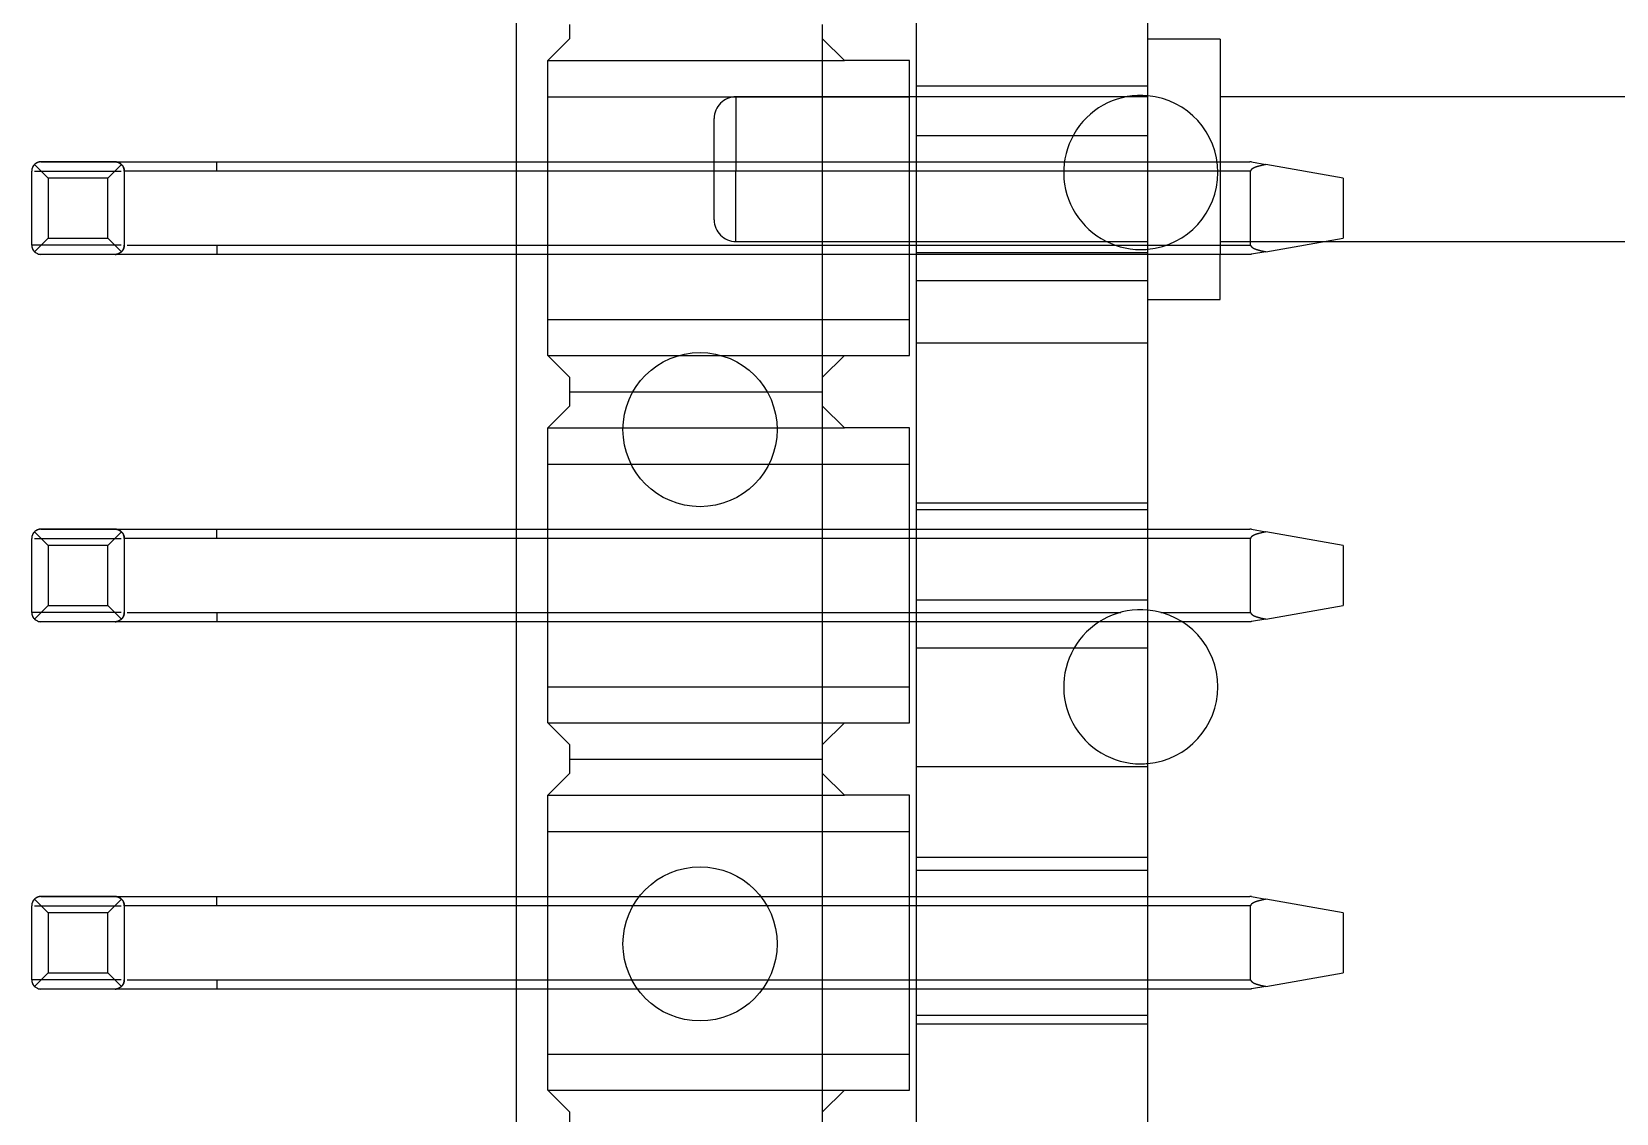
# Model space of a CAD drawing. Header units: millimetres. Extents: x -9.7 to 17, y -113.7 to -66.3.
# Drawn here: x -9.72 to 1.24, y -91.18 to -83.7 of the extents above; entities that cross this region are included whole.
import ezdxf

# ---------------------------------------------------------------- set-up
doc = ezdxf.new("R2010")
doc.units = ezdxf.units.MM
doc.linetypes.add('HIDDEN', pattern=[9.525, 6.35, -3.175])
doc.layers.get('0').update_dxf_attribs({"lineweight": 70})
doc.layers.add('Hidden', color=7, linetype='HIDDEN', lineweight=70)

msp = doc.modelspace()

# ---------------------------------------------------------------- linework, layer by layer
at = {"color": 7, "lineweight": -3}
for p, q in [((-6.368, -112.674), (-6.368, -67.335)), ((-3.6, -107.513), (-3.6, -72.493)), ((-2, -84.139), (-2, -81.646)), ((-2, -85.202), (-2, -84.139)), ((-9.133, -84.598), (-9.667, -84.598)), ((-9.656, -84.597), (-9.144, -84.597)), ((-9.134, -84.597), (-9.103, -84.597)), ((-9.103, -84.597), (-8.44, -84.597)), ((-8.44, -84.597), (-6.368, -84.597)), ((-2, -84.597), (-1.523, -84.597)), ((-9.72, -84.657), (-9.72, -84.661)), ((-9.72, -85.173), (-9.72, -84.661)), ((-9.607, -84.71), (-9.701, -84.616)), ((-9.607, -84.71), (-9.607, -85.124)), ((-9.193, -84.71), (-9.607, -84.71)), ((-9.193, -84.71), (-9.099, -84.616)), ((-9.193, -85.124), (-9.193, -84.71)), ((-9.08, -84.661), (-9.08, -85.173)), ((-8.44, -84.661), (-9.08, -84.661)), ((-6.368, -84.661), (-8.44, -84.661)), ((-1.518, -84.661), (-2, -84.661)), ((-9.701, -85.219), (-9.607, -85.124)), ((-9.607, -85.124), (-9.193, -85.124)), ((-9.099, -85.219), (-9.193, -85.124)), ((-9.667, -85.236), (-9.133, -85.236)), ((-9.144, -85.237), (-9.656, -85.237)), ((-8.44, -85.237), (-9.144, -85.237)), ((-9.059, -85.173), (-8.44, -85.173)), ((-8.44, -85.173), (-6.368, -85.173)), ((-6.368, -85.237), (-8.44, -85.237)), ((-2, -85.173), (-1.873, -85.173)), ((-2, -87.695), (-2, -85.202)), ((-5.25, -85.937), (-4.946, -85.937)), ((-5.563, -86.187), (-4.633, -86.187)), ((-5.563, -86.187), (-4.633, -86.187)), ((-5.631, -86.437), (-4.565, -86.437)), ((-5.575, -86.687), (-4.621, -86.687)), ((-9.72, -87.197), (-9.72, -87.201)), ((-9.72, -87.713), (-9.72, -87.201)), ((-9.607, -87.25), (-9.701, -87.156)), ((-9.133, -87.138), (-9.667, -87.138)), ((-9.656, -87.137), (-9.144, -87.137)), ((-9.193, -87.25), (-9.099, -87.156)), ((-9.134, -87.137), (-9.103, -87.137)), ((-9.103, -87.137), (-8.44, -87.137)), ((-9.08, -87.201), (-9.08, -87.713)), ((-8.44, -87.201), (-9.08, -87.201)), ((-8.44, -87.137), (-6.368, -87.137)), ((-6.368, -87.201), (-8.44, -87.201)), ((-9.193, -87.25), (-9.607, -87.25)), ((-9.607, -87.25), (-9.607, -87.664)), ((-9.193, -87.664), (-9.193, -87.25)), ((-9.701, -87.759), (-9.607, -87.664)), ((-9.607, -87.664), (-9.193, -87.664)), ((-9.099, -87.759), (-9.193, -87.664)), ((-9.667, -87.776), (-9.133, -87.776)), ((-9.144, -87.777), (-9.656, -87.777)), ((-8.44, -87.777), (-9.144, -87.777)), ((-8.44, -87.713), (-6.368, -87.713)), ((-6.368, -87.777), (-8.44, -87.777)), ((-2, -88.758), (-2, -87.695)), ((-1.766, -87.777), (-2, -87.777)), ((-2, -91.251), (-2, -88.758)), ((-9.72, -89.737), (-9.72, -89.741)), ((-9.72, -90.253), (-9.72, -89.741)), ((-9.607, -89.79), (-9.701, -89.696)), ((-9.133, -89.678), (-9.667, -89.678)), ((-9.656, -89.677), (-9.144, -89.677)), ((-9.193, -89.79), (-9.099, -89.696)), ((-9.134, -89.677), (-9.103, -89.677)), ((-9.103, -89.677), (-8.44, -89.677)), ((-9.08, -89.741), (-9.08, -90.253)), ((-8.44, -89.741), (-9.08, -89.741)), ((-8.44, -89.677), (-6.368, -89.677)), ((-6.368, -89.741), (-8.44, -89.741)), ((-9.607, -89.79), (-9.607, -90.204)), ((-9.193, -89.79), (-9.607, -89.79)), ((-9.193, -90.204), (-9.193, -89.79)), ((-9.701, -90.299), (-9.607, -90.204)), ((-9.607, -90.204), (-9.193, -90.204)), ((-9.099, -90.299), (-9.193, -90.204)), ((-8.44, -90.253), (-6.368, -90.253)), ((-9.667, -90.316), (-9.133, -90.316)), ((-9.144, -90.317), (-9.656, -90.317)), ((-8.44, -90.317), (-9.144, -90.317)), ((-6.368, -90.317), (-8.44, -90.317))]:
    msp.add_line(p, q, dxfattribs=at)
for centre in [(-5.098, -86.449), (-5.098, -90.005)]:
    msp.add_circle(centre, 0.533, dxfattribs=at)
for centre, start, end in [((-2.05, -84.671), 84.6214, 270), ((-2.05, -84.671), 275.3786, 84.6214), ((-2.05, -84.671), 270, 275.3786), ((-2.05, -88.227), 84.6214, 270), ((-2.05, -88.227), 275.3786, 84.6214), ((-2.05, -88.227), 270, 275.3786)]:
    msp.add_arc(centre, 0.533, start, end, dxfattribs=at)
for centre in [(-8.44, -84.661), (-8.44, -87.201), (-8.44, -89.741)]:
    msp.add_ellipse(centre, major_axis=(0, -0.064), ratio=0.000208, start_param=1.570796, end_param=3.141593, dxfattribs=at)
at = {"color": 7, "lineweight": -3, "extrusion": (-7.42711e-49, 7.95599e-31, -1)}
for centre in [(-8.44, -85.173), (-8.44, -87.713), (-8.44, -90.253)]:
    msp.add_ellipse(centre, major_axis=(0, 0.064), ratio=0.000208, start_param=1.570796, end_param=3.141593, dxfattribs=at)
at = {"color": 7, "lineweight": -3}
for points, knots in [([(-9.667, -84.598), (-9.668, -84.599), (-9.67, -84.599), (-9.674, -84.6), (-9.677, -84.601), (-9.681, -84.602), (-9.687, -84.605), (-9.694, -84.609), (-9.699, -84.614), (-9.701, -84.616)], [0, 0, 0, 0, 0.085863, 0.170561, 0.254296, 0.378541, 0.501828, 0.748342, 1, 1, 1, 1]), ([(-9.656, -84.597), (-9.658, -84.597), (-9.662, -84.597), (-9.665, -84.598), (-9.667, -84.598)], [0, 0, 0, 0, 0.55994, 1, 1, 1, 1]), ([(-9.144, -84.597), (-9.142, -84.597), (-9.138, -84.597), (-9.135, -84.598), (-9.133, -84.598)], [0, 0, 0, 0, 0.55994, 1, 1, 1, 1]), ([(-9.099, -84.616), (-9.101, -84.614), (-9.106, -84.609), (-9.113, -84.605), (-9.119, -84.602), (-9.123, -84.601), (-9.126, -84.6), (-9.13, -84.599), (-9.132, -84.599), (-9.133, -84.598)], [0, 0, 0, 0, 0.250981, 0.497293, 0.620649, 0.745069, 0.828977, 0.913887, 1, 1, 1, 1]), ([(-9.701, -84.616), (-9.705, -84.62), (-9.71, -84.626), (-9.714, -84.635), (-9.716, -84.64), (-9.718, -84.644), (-9.719, -84.648), (-9.719, -84.65), (-9.719, -84.652), (-9.72, -84.654), (-9.72, -84.656), (-9.72, -84.659), (-9.72, -84.66), (-9.72, -84.661)], [0, 0, 0, 0, 0.337858, 0.4465, 0.575502, 0.652676, 0.743645, 0.778355, 0.815966, 0.856935, 0.901466, 0.949498, 1, 1, 1, 1]), ([(-9.08, -84.661), (-9.08, -84.661), (-9.08, -84.66), (-9.08, -84.658), (-9.08, -84.656), (-9.08, -84.655), (-9.081, -84.653), (-9.081, -84.651), (-9.081, -84.648), (-9.082, -84.645), (-9.083, -84.642), (-9.084, -84.639), (-9.085, -84.635), (-9.088, -84.629), (-9.093, -84.622), (-9.097, -84.618), (-9.099, -84.616)], [0, 0, 0, 0, 0.033141, 0.065982, 0.098538, 0.130825, 0.173485, 0.215737, 0.257622, 0.319854, 0.381505, 0.44273, 0.503682, 0.665984, 0.830465, 1, 1, 1, 1]), ([(-9.72, -85.173), (-9.72, -85.174), (-9.72, -85.175), (-9.72, -85.177), (-9.72, -85.178), (-9.72, -85.18), (-9.719, -85.182), (-9.719, -85.184), (-9.719, -85.187), (-9.718, -85.189), (-9.717, -85.192), (-9.716, -85.195), (-9.715, -85.2), (-9.712, -85.205), (-9.707, -85.212), (-9.703, -85.217), (-9.701, -85.219)], [0, 0, 0, 0, 0.033141, 0.065982, 0.098538, 0.130825, 0.173485, 0.215737, 0.257622, 0.319854, 0.381505, 0.44273, 0.503682, 0.665984, 0.830465, 1, 1, 1, 1]), ([(-9.711, -85.206), (-9.711, -85.207), (-9.708, -85.211), (-9.702, -85.218), (-9.696, -85.223), (-9.693, -85.226)], [0, 0, 0, 0, 0.085651, 0.583443, 1, 1, 1, 1]), ([(-9.701, -85.219), (-9.699, -85.221), (-9.694, -85.225), (-9.687, -85.229), (-9.681, -85.232), (-9.677, -85.234), (-9.674, -85.235), (-9.67, -85.236), (-9.668, -85.236), (-9.667, -85.236)], [0, 0, 0, 0, 0.250981, 0.497293, 0.620649, 0.745069, 0.828977, 0.913887, 1, 1, 1, 1]), ([(-9.656, -85.237), (-9.658, -85.237), (-9.662, -85.237), (-9.665, -85.237), (-9.667, -85.236)], [0, 0, 0, 0, 0.55994, 1, 1, 1, 1]), ([(-9.144, -85.237), (-9.142, -85.237), (-9.138, -85.237), (-9.135, -85.237), (-9.133, -85.236)], [0, 0, 0, 0, 0.55994, 1, 1, 1, 1]), ([(-9.133, -85.236), (-9.132, -85.236), (-9.13, -85.236), (-9.126, -85.235), (-9.123, -85.234), (-9.119, -85.232), (-9.113, -85.229), (-9.106, -85.225), (-9.101, -85.221), (-9.099, -85.219)], [0, 0, 0, 0, 0.085863, 0.170561, 0.254296, 0.378541, 0.501828, 0.748342, 1, 1, 1, 1]), ([(-9.099, -85.219), (-9.095, -85.214), (-9.09, -85.209), (-9.086, -85.2), (-9.084, -85.195), (-9.082, -85.19), (-9.081, -85.187), (-9.081, -85.184), (-9.081, -85.182), (-9.08, -85.18), (-9.08, -85.178), (-9.08, -85.176), (-9.08, -85.174), (-9.08, -85.173)], [0, 0, 0, 0, 0.337858, 0.4465, 0.575502, 0.652676, 0.743645, 0.778355, 0.815966, 0.856935, 0.901466, 0.949498, 1, 1, 1, 1]), ([(-9.701, -87.156), (-9.705, -87.16), (-9.71, -87.166), (-9.714, -87.175), (-9.716, -87.18), (-9.718, -87.184), (-9.719, -87.188), (-9.719, -87.19), (-9.719, -87.192), (-9.72, -87.194), (-9.72, -87.196), (-9.72, -87.199), (-9.72, -87.2), (-9.72, -87.201)], [0, 0, 0, 0, 0.337858, 0.4465, 0.575502, 0.652676, 0.743645, 0.778355, 0.815966, 0.856935, 0.901466, 0.949498, 1, 1, 1, 1]), ([(-9.667, -87.138), (-9.668, -87.139), (-9.67, -87.139), (-9.674, -87.14), (-9.677, -87.141), (-9.681, -87.142), (-9.687, -87.145), (-9.694, -87.149), (-9.699, -87.154), (-9.701, -87.156)], [0, 0, 0, 0, 0.085863, 0.170561, 0.254296, 0.378541, 0.501828, 0.748342, 1, 1, 1, 1]), ([(-9.656, -87.137), (-9.658, -87.137), (-9.662, -87.137), (-9.665, -87.138), (-9.667, -87.138)], [0, 0, 0, 0, 0.55994, 1, 1, 1, 1]), ([(-9.144, -87.137), (-9.142, -87.137), (-9.138, -87.137), (-9.135, -87.138), (-9.133, -87.138)], [0, 0, 0, 0, 0.55994, 1, 1, 1, 1]), ([(-9.099, -87.156), (-9.101, -87.154), (-9.106, -87.149), (-9.113, -87.145), (-9.119, -87.142), (-9.123, -87.141), (-9.126, -87.14), (-9.13, -87.139), (-9.132, -87.139), (-9.133, -87.138)], [0, 0, 0, 0, 0.250981, 0.497293, 0.620649, 0.745069, 0.828977, 0.913887, 1, 1, 1, 1]), ([(-9.08, -87.201), (-9.08, -87.201), (-9.08, -87.2), (-9.08, -87.198), (-9.08, -87.196), (-9.08, -87.195), (-9.081, -87.193), (-9.081, -87.191), (-9.081, -87.188), (-9.082, -87.185), (-9.083, -87.182), (-9.084, -87.179), (-9.085, -87.175), (-9.088, -87.169), (-9.093, -87.162), (-9.097, -87.158), (-9.099, -87.156)], [0, 0, 0, 0, 0.033141, 0.065982, 0.098538, 0.130825, 0.173485, 0.215737, 0.257622, 0.319854, 0.381505, 0.44273, 0.503682, 0.665984, 0.830465, 1, 1, 1, 1]), ([(-9.72, -87.713), (-9.72, -87.714), (-9.72, -87.715), (-9.72, -87.717), (-9.72, -87.718), (-9.72, -87.72), (-9.719, -87.722), (-9.719, -87.724), (-9.719, -87.727), (-9.718, -87.729), (-9.717, -87.732), (-9.716, -87.735), (-9.715, -87.74), (-9.712, -87.745), (-9.707, -87.752), (-9.703, -87.757), (-9.701, -87.759)], [0, 0, 0, 0, 0.033141, 0.065982, 0.098538, 0.130825, 0.173485, 0.215737, 0.257622, 0.319854, 0.381505, 0.44273, 0.503682, 0.665984, 0.830465, 1, 1, 1, 1]), ([(-9.711, -87.746), (-9.711, -87.747), (-9.708, -87.751), (-9.702, -87.758), (-9.696, -87.763), (-9.693, -87.766)], [0, 0, 0, 0, 0.085651, 0.583443, 1, 1, 1, 1]), ([(-9.701, -87.759), (-9.699, -87.761), (-9.694, -87.765), (-9.687, -87.769), (-9.681, -87.772), (-9.677, -87.774), (-9.674, -87.775), (-9.67, -87.776), (-9.668, -87.776), (-9.667, -87.776)], [0, 0, 0, 0, 0.250981, 0.497293, 0.620649, 0.745069, 0.828977, 0.913887, 1, 1, 1, 1]), ([(-9.656, -87.777), (-9.658, -87.777), (-9.662, -87.777), (-9.665, -87.777), (-9.667, -87.776)], [0, 0, 0, 0, 0.55994, 1, 1, 1, 1]), ([(-9.144, -87.777), (-9.142, -87.777), (-9.138, -87.777), (-9.135, -87.777), (-9.133, -87.776)], [0, 0, 0, 0, 0.55994, 1, 1, 1, 1]), ([(-9.133, -87.776), (-9.132, -87.776), (-9.13, -87.776), (-9.126, -87.775), (-9.123, -87.774), (-9.119, -87.772), (-9.113, -87.769), (-9.106, -87.765), (-9.101, -87.761), (-9.099, -87.759)], [0, 0, 0, 0, 0.085863, 0.170561, 0.254296, 0.378541, 0.501828, 0.748342, 1, 1, 1, 1]), ([(-9.099, -87.759), (-9.095, -87.754), (-9.09, -87.749), (-9.086, -87.74), (-9.084, -87.735), (-9.082, -87.73), (-9.081, -87.727), (-9.081, -87.724), (-9.081, -87.722), (-9.08, -87.72), (-9.08, -87.718), (-9.08, -87.716), (-9.08, -87.714), (-9.08, -87.713)], [0, 0, 0, 0, 0.337858, 0.4465, 0.575502, 0.652676, 0.743645, 0.778355, 0.815966, 0.856935, 0.901466, 0.949498, 1, 1, 1, 1]), ([(-9.059, -87.713), (-9.059, -87.713), (-9.049, -87.713), (-9.028, -87.713), (-8.991, -87.713), (-8.945, -87.713), (-8.89, -87.713), (-8.827, -87.713), (-8.758, -87.713), (-8.685, -87.713), (-8.609, -87.713), (-8.528, -87.713), (-8.471, -87.713), (-8.44, -87.713)], [0, 0, 0, 0, 0.000963, 0.044413, 0.104314, 0.17947, 0.268626, 0.370353, 0.482824, 0.604183, 0.724831, 0.849982, 1, 1, 1, 1]), ([(-9.701, -89.696), (-9.705, -89.7), (-9.71, -89.706), (-9.714, -89.715), (-9.716, -89.72), (-9.718, -89.724), (-9.719, -89.728), (-9.719, -89.73), (-9.719, -89.732), (-9.72, -89.734), (-9.72, -89.736), (-9.72, -89.739), (-9.72, -89.74), (-9.72, -89.741)], [0, 0, 0, 0, 0.337858, 0.4465, 0.575502, 0.652676, 0.743645, 0.778355, 0.815966, 0.856935, 0.901466, 0.949498, 1, 1, 1, 1]), ([(-9.667, -89.678), (-9.668, -89.679), (-9.67, -89.679), (-9.674, -89.68), (-9.677, -89.681), (-9.681, -89.682), (-9.687, -89.685), (-9.694, -89.689), (-9.699, -89.694), (-9.701, -89.696)], [0, 0, 0, 0, 0.085863, 0.170561, 0.254296, 0.378541, 0.501828, 0.748342, 1, 1, 1, 1]), ([(-9.656, -89.677), (-9.658, -89.677), (-9.662, -89.677), (-9.665, -89.678), (-9.667, -89.678)], [0, 0, 0, 0, 0.55994, 1, 1, 1, 1]), ([(-9.144, -89.677), (-9.142, -89.677), (-9.138, -89.677), (-9.135, -89.678), (-9.133, -89.678)], [0, 0, 0, 0, 0.55994, 1, 1, 1, 1]), ([(-9.099, -89.696), (-9.101, -89.694), (-9.106, -89.689), (-9.113, -89.685), (-9.119, -89.682), (-9.123, -89.681), (-9.126, -89.68), (-9.13, -89.679), (-9.132, -89.679), (-9.133, -89.678)], [0, 0, 0, 0, 0.250981, 0.497293, 0.620649, 0.745069, 0.828977, 0.913887, 1, 1, 1, 1]), ([(-9.08, -89.741), (-9.08, -89.741), (-9.08, -89.74), (-9.08, -89.738), (-9.08, -89.736), (-9.08, -89.735), (-9.081, -89.733), (-9.081, -89.731), (-9.081, -89.728), (-9.082, -89.725), (-9.083, -89.722), (-9.084, -89.719), (-9.085, -89.715), (-9.088, -89.709), (-9.093, -89.702), (-9.097, -89.698), (-9.099, -89.696)], [0, 0, 0, 0, 0.033141, 0.065982, 0.098538, 0.130825, 0.173485, 0.215737, 0.257622, 0.319854, 0.381505, 0.44273, 0.503682, 0.665984, 0.830465, 1, 1, 1, 1]), ([(-9.72, -90.253), (-9.72, -90.254), (-9.72, -90.255), (-9.72, -90.257), (-9.72, -90.258), (-9.72, -90.26), (-9.719, -90.262), (-9.719, -90.264), (-9.719, -90.267), (-9.718, -90.269), (-9.717, -90.272), (-9.716, -90.275), (-9.715, -90.28), (-9.712, -90.285), (-9.707, -90.292), (-9.703, -90.297), (-9.701, -90.299)], [0, 0, 0, 0, 0.033141, 0.065982, 0.098538, 0.130825, 0.173485, 0.215737, 0.257622, 0.319854, 0.381505, 0.44273, 0.503682, 0.665984, 0.830465, 1, 1, 1, 1]), ([(-9.701, -90.299), (-9.699, -90.301), (-9.694, -90.305), (-9.687, -90.309), (-9.681, -90.312), (-9.677, -90.314), (-9.674, -90.315), (-9.67, -90.316), (-9.668, -90.316), (-9.667, -90.316)], [0, 0, 0, 0, 0.250981, 0.497293, 0.620649, 0.745069, 0.828977, 0.913887, 1, 1, 1, 1]), ([(-9.133, -90.316), (-9.132, -90.316), (-9.13, -90.316), (-9.126, -90.315), (-9.123, -90.314), (-9.119, -90.312), (-9.113, -90.309), (-9.106, -90.305), (-9.101, -90.301), (-9.099, -90.299)], [0, 0, 0, 0, 0.085863, 0.170561, 0.254296, 0.378541, 0.501828, 0.748342, 1, 1, 1, 1]), ([(-9.099, -90.299), (-9.095, -90.294), (-9.09, -90.289), (-9.086, -90.28), (-9.084, -90.275), (-9.082, -90.27), (-9.081, -90.267), (-9.081, -90.264), (-9.081, -90.262), (-9.08, -90.26), (-9.08, -90.258), (-9.08, -90.256), (-9.08, -90.254), (-9.08, -90.253)], [0, 0, 0, 0, 0.337858, 0.4465, 0.575502, 0.652676, 0.743645, 0.778355, 0.815966, 0.856935, 0.901466, 0.949498, 1, 1, 1, 1]), ([(-9.059, -90.253), (-9.059, -90.253), (-9.049, -90.253), (-9.028, -90.253), (-8.991, -90.253), (-8.945, -90.253), (-8.89, -90.253), (-8.827, -90.253), (-8.758, -90.253), (-8.685, -90.253), (-8.609, -90.253), (-8.528, -90.253), (-8.471, -90.253), (-8.44, -90.253)], [0, 0, 0, 0, 0.000963, 0.044413, 0.104314, 0.17947, 0.268626, 0.370353, 0.482824, 0.604183, 0.724831, 0.849982, 1, 1, 1, 1]), ([(-9.656, -90.317), (-9.658, -90.317), (-9.662, -90.317), (-9.665, -90.317), (-9.667, -90.316)], [0, 0, 0, 0, 0.55994, 1, 1, 1, 1]), ([(-9.144, -90.317), (-9.142, -90.317), (-9.138, -90.317), (-9.135, -90.317), (-9.133, -90.316)], [0, 0, 0, 0, 0.55994, 1, 1, 1, 1])]:
    msp.add_open_spline(points, degree=3, knots=knots, dxfattribs=at)
at = {"layer": 'Hidden', "color": 7, "lineweight": -3}
for p, q in [((-6, -83.647), (-6, -83.747)), ((-4.25, -83.747), (-4.25, -83.647)), ((-6, -83.747), (-6.15, -83.897)), ((-4.1, -83.897), (-4.25, -83.747)), ((-4.25, -86.087), (-4.25, -83.747)), ((-1.5, -83.748), (-2, -83.748)), ((-1.5, -83.748), (-1.5, -84.597)), ((-6.15, -84.147), (-6.15, -83.897)), ((-6.15, -83.897), (-4.1, -83.897)), ((-3.65, -83.897), (-4.1, -83.897)), ((-3.65, -84.147), (-3.65, -83.897)), ((-6.15, -84.147), (-3.65, -84.147)), ((-6.15, -85.687), (-6.15, -84.147)), ((-4.85, -84.148), (-4.85, -84.597)), ((-4.25, -84.148), (-4.85, -84.148)), ((-3.65, -84.148), (-4.25, -84.148)), ((-3.65, -85.687), (-3.65, -84.147)), ((-3.6, -84.148), (-3.65, -84.148)), ((-2, -84.073), (-3.6, -84.073)), ((-2.159, -84.148), (-3.6, -84.148)), ((-2, -84.148), (-2.159, -84.148)), ((1.506, -84.148), (-1.5, -84.148)), ((-5, -84.998), (-5, -84.298)), ((-2.519, -84.417), (-3.6, -84.417)), ((-2, -84.417), (-2.519, -84.417)), ((-4.85, -84.597), (-4.85, -84.661)), ((-1.5, -84.597), (-1.5, -84.661)), ((-4.85, -85.148), (-4.85, -84.661)), ((-1.5, -84.661), (-1.5, -85.175)), ((-4.85, -85.148), (-4.25, -85.148)), ((-4.25, -85.148), (-3.65, -85.148)), ((-3.65, -85.148), (-3.6, -85.148)), ((-3.6, -85.148), (-2.287, -85.148)), ((-2.287, -85.148), (-2, -85.148)), ((-1.5, -85.148), (-1.29, -85.148)), ((-1.29, -85.148), (-0.785, -85.148)), ((-0.785, -85.148), (1.506, -85.148)), ((-3.6, -85.223), (-2, -85.223)), ((-1.5, -85.175), (-1.5, -85.239)), ((-1.5, -85.548), (-1.5, -85.239)), ((-3.6, -85.417), (-2, -85.417)), ((-2, -85.548), (-1.5, -85.548)), ((-6.15, -85.687), (-3.65, -85.687)), ((-6.15, -85.937), (-6.15, -85.687)), ((-3.65, -85.937), (-3.65, -85.687)), ((-2, -85.851), (-3.6, -85.851)), ((-6.15, -85.937), (-5.25, -85.937)), ((-6.15, -85.937), (-6, -86.087)), ((-4.946, -85.937), (-4.1, -85.937)), ((-4.25, -86.087), (-4.1, -85.937)), ((-4.1, -85.937), (-3.65, -85.937)), ((-6, -86.087), (-6, -86.187)), ((-4.25, -86.187), (-4.25, -86.087)), ((-6, -86.187), (-5.563, -86.187)), ((-6, -86.187), (-6, -86.287)), ((-6, -86.187), (-5.563, -86.187)), ((-4.633, -86.187), (-4.25, -86.187)), ((-4.633, -86.187), (-4.25, -86.187)), ((-4.25, -86.287), (-4.25, -86.187)), ((-6, -86.287), (-6.15, -86.437)), ((-4.1, -86.437), (-4.25, -86.287)), ((-4.25, -88.227), (-4.25, -86.287)), ((-6.15, -86.687), (-6.15, -86.437)), ((-6.15, -86.437), (-5.631, -86.437)), ((-4.565, -86.437), (-4.1, -86.437)), ((-3.65, -86.437), (-4.1, -86.437)), ((-3.65, -86.687), (-3.65, -86.437)), ((-6.15, -88.227), (-6.15, -86.687)), ((-6.15, -86.687), (-5.575, -86.687)), ((-4.621, -86.687), (-3.65, -86.687)), ((-3.65, -88.227), (-3.65, -86.687)), ((-2, -86.957), (-3.6, -86.957)), ((-3.6, -87.001), (-2, -87.001)), ((-2, -87.629), (-3.6, -87.629)), ((-3.6, -87.957), (-2.511, -87.957)), ((-2.511, -87.957), (-2, -87.957)), ((-6.15, -88.477), (-6.15, -88.227)), ((-6.15, -88.227), (-3.65, -88.227)), ((-4.25, -88.477), (-4.25, -88.227)), ((-3.65, -88.477), (-3.65, -88.227)), ((-6.15, -88.477), (-4.1, -88.477)), ((-6.15, -88.477), (-6, -88.627)), ((-4.25, -88.627), (-4.1, -88.477)), ((-4.25, -88.627), (-4.25, -88.477)), ((-4.1, -88.477), (-3.65, -88.477)), ((-6, -88.627), (-6, -88.727)), ((-4.25, -88.727), (-4.25, -88.627)), ((-6, -88.727), (-4.25, -88.727)), ((-6, -88.727), (-6, -88.827)), ((-6, -88.727), (-4.25, -88.727)), ((-4.25, -88.827), (-4.25, -88.727)), ((-6, -88.827), (-6.15, -88.977)), ((-4.1, -88.977), (-4.25, -88.827)), ((-4.25, -90.767), (-4.25, -88.827)), ((-3.6, -88.779), (-2, -88.779)), ((-6.15, -89.227), (-6.15, -88.977)), ((-6.15, -88.977), (-4.1, -88.977)), ((-3.65, -88.977), (-4.1, -88.977)), ((-3.65, -89.227), (-3.65, -88.977)), ((-6.15, -90.767), (-6.15, -89.227)), ((-6.15, -89.227), (-3.65, -89.227)), ((-3.65, -90.767), (-3.65, -89.227)), ((-2, -89.407), (-3.6, -89.407)), ((-2, -89.497), (-3.6, -89.497)), ((-3.6, -90.497), (-2, -90.497)), ((-3.6, -90.557), (-2, -90.557)), ((-6.15, -90.767), (-3.65, -90.767)), ((-6.15, -91.017), (-6.15, -90.767)), ((-4.25, -91.017), (-4.25, -90.767)), ((-3.65, -91.017), (-3.65, -90.767)), ((-6.15, -91.017), (-4.1, -91.017)), ((-6.15, -91.017), (-6, -91.167)), ((-4.25, -91.167), (-4.1, -91.017)), ((-4.25, -91.167), (-4.25, -91.017)), ((-4.1, -91.017), (-3.65, -91.017)), ((-6, -91.167), (-6, -91.267)), ((-4.25, -91.267), (-4.25, -91.167))]:
    msp.add_line(p, q, dxfattribs=at)
at = {"layer": 'Hidden', "lineweight": -3}
for p, q in [((-9.656, -84.597), (-9.667, -84.598)), ((-9.144, -84.597), (-9.141, -84.597)), ((-9.141, -84.597), (-9.133, -84.598)), ((-6.368, -84.597), (-3.6, -84.597)), ((-3.6, -84.597), (-2.577, -84.597)), ((-2.577, -84.597), (-2, -84.597)), ((-1.523, -84.597), (-1.296, -84.597)), ((-1.284, -84.598), (-1.288, -84.598)), ((-1.284, -84.598), (-1.184, -84.616)), ((-9.701, -84.661), (-9.102, -84.661)), ((-3.6, -84.661), (-6.368, -84.661)), ((-2.582, -84.661), (-3.6, -84.661)), ((-2, -84.661), (-2.582, -84.661)), ((-1.29, -84.661), (-1.518, -84.661)), ((-1.29, -85.173), (-1.29, -84.661)), ((-0.65, -84.71), (-1.184, -84.616)), ((-0.65, -84.71), (-0.65, -85.124)), ((-1.184, -85.219), (-0.65, -85.124)), ((-9.102, -85.173), (-9.72, -85.173)), ((-9.667, -85.236), (-9.656, -85.237)), ((-9.141, -85.237), (-9.144, -85.237)), ((-9.133, -85.236), (-9.141, -85.237)), ((-6.368, -85.173), (-3.6, -85.173)), ((-3.6, -85.237), (-6.368, -85.237)), ((-3.6, -85.173), (-2.226, -85.173)), ((-2, -85.237), (-3.6, -85.237)), ((-2.226, -85.173), (-2, -85.173)), ((-1.296, -85.237), (-2, -85.237)), ((-1.873, -85.173), (-1.29, -85.173)), ((-1.284, -85.236), (-1.288, -85.237)), ((-1.184, -85.219), (-1.284, -85.236)), ((-9.701, -87.201), (-9.102, -87.201)), ((-9.656, -87.137), (-9.667, -87.138)), ((-9.144, -87.137), (-9.141, -87.137)), ((-9.141, -87.137), (-9.133, -87.138)), ((-6.368, -87.137), (-3.6, -87.137)), ((-3.6, -87.201), (-6.368, -87.201)), ((-3.6, -87.137), (-2, -87.137)), ((-2, -87.201), (-3.6, -87.201)), ((-2, -87.137), (-1.296, -87.137)), ((-1.29, -87.201), (-2, -87.201)), ((-1.29, -87.713), (-1.29, -87.201)), ((-1.284, -87.138), (-1.288, -87.138)), ((-1.284, -87.138), (-1.184, -87.156)), ((-0.65, -87.25), (-1.184, -87.156)), ((-0.65, -87.25), (-0.65, -87.664)), ((-1.184, -87.759), (-0.65, -87.664)), ((-9.102, -87.713), (-9.72, -87.713)), ((-9.667, -87.776), (-9.656, -87.777)), ((-9.133, -87.776), (-9.144, -87.777)), ((-6.368, -87.713), (-3.6, -87.713)), ((-3.6, -87.777), (-6.368, -87.777)), ((-3.6, -87.713), (-2.189, -87.713)), ((-2.335, -87.777), (-3.6, -87.777)), ((-2, -87.777), (-2.335, -87.777)), ((-1.911, -87.713), (-1.29, -87.713)), ((-1.296, -87.777), (-1.766, -87.777)), ((-1.284, -87.776), (-1.288, -87.777)), ((-1.184, -87.759), (-1.284, -87.776)), ((-9.701, -89.741), (-9.102, -89.741)), ((-9.656, -89.677), (-9.667, -89.678)), ((-9.144, -89.677), (-9.141, -89.677)), ((-9.141, -89.677), (-9.133, -89.678)), ((-6.368, -89.677), (-5.517, -89.677)), ((-5.56, -89.741), (-6.368, -89.741)), ((-4.636, -89.741), (-5.56, -89.741)), ((-5.517, -89.677), (-4.679, -89.677)), ((-4.679, -89.677), (-3.6, -89.677)), ((-3.6, -89.741), (-4.636, -89.741)), ((-3.6, -89.677), (-2, -89.677)), ((-2, -89.741), (-3.6, -89.741)), ((-2, -89.677), (-1.296, -89.677)), ((-1.29, -89.741), (-2, -89.741)), ((-1.29, -90.253), (-1.29, -89.741)), ((-1.284, -89.678), (-1.184, -89.696)), ((-0.65, -89.79), (-1.184, -89.696)), ((-0.65, -89.79), (-0.65, -90.204)), ((-9.102, -90.253), (-9.72, -90.253)), ((-6.368, -90.253), (-5.568, -90.253)), ((-5.568, -90.253), (-4.628, -90.253)), ((-4.628, -90.253), (-3.6, -90.253)), ((-3.6, -90.253), (-2, -90.253)), ((-2, -90.253), (-1.29, -90.253)), ((-1.184, -90.299), (-1.284, -90.316)), ((-1.184, -90.299), (-0.65, -90.204)), ((-9.667, -90.316), (-9.656, -90.317)), ((-9.133, -90.316), (-9.144, -90.317)), ((-5.528, -90.317), (-6.368, -90.317)), ((-4.668, -90.317), (-5.528, -90.317)), ((-3.6, -90.317), (-4.668, -90.317)), ((-2, -90.317), (-3.6, -90.317)), ((-1.296, -90.317), (-2, -90.317)), ((-1.284, -90.316), (-1.288, -90.317))]:
    msp.add_line(p, q, dxfattribs=at)
at = {"layer": 'Hidden', "color": 7, "lineweight": -3}
for centre, start, end in [((-4.85, -84.298), 90, 180), ((-4.85, -84.998), 180, 270)]:
    msp.add_arc(centre, 0.15, start, end, dxfattribs=at)
at = {"layer": 'Hidden', "lineweight": -3, "extrusion": (-1.06487e-48, 7.98487e-31, -1)}
for centre, start_param, end_param in [((-8.44, -84.661), 5.651963, 6.283185), ((-8.44, -84.661), 4.712389, 5.651963), ((-8.44, -89.741), 5.651963, 6.283185), ((-8.44, -89.741), 4.712389, 5.651963)]:
    msp.add_ellipse(centre, major_axis=(0, 0.064), ratio=0.000298, start_param=start_param, end_param=end_param, dxfattribs=at)
at = {"layer": 'Hidden', "lineweight": -3}
for centre, start_param, end_param in [((-8.44, -85.173), 4.712389, 6.283185), ((-8.44, -87.713), 4.712389, 5.517929), ((-8.44, -87.713), 5.517929, 6.283185), ((-8.44, -90.253), 4.712389, 5.517929), ((-8.44, -90.253), 5.517929, 6.283185)]:
    msp.add_ellipse(centre, major_axis=(0, -0.064), ratio=0.000308, start_param=start_param, end_param=end_param, dxfattribs=at)
for points, knots in [([(-9.667, -84.598), (-9.667, -84.598), (-9.672, -84.599), (-9.679, -84.601), (-9.686, -84.605), (-9.688, -84.606)], [0, 0, 0, 0, 0.046954, 0.583385, 1, 1, 1, 1]), ([(-9.144, -84.597), (-9.144, -84.597), (-9.144, -84.597), (-9.144, -84.597), (-9.144, -84.597)], [0, 0, 0, 0, 0.237226, 1, 1, 1, 1]), ([(-9.133, -84.598), (-9.133, -84.598), (-9.129, -84.599), (-9.12, -84.601), (-9.113, -84.605), (-9.11, -84.608)], [0, 0, 0, 0, 0.010081, 0.504404, 1, 1, 1, 1]), ([(-1.284, -84.598), (-1.287, -84.598), (-1.29, -84.597), (-1.294, -84.597), (-1.296, -84.597)], [0, 0, 0, 0, 0.559948, 1, 1, 1, 1]), ([(-9.688, -84.606), (-9.689, -84.607), (-9.694, -84.609), (-9.702, -84.616), (-9.708, -84.624), (-9.711, -84.628), (-9.712, -84.629)], [0, 0, 0, 0, 0.099491, 0.497425, 0.895357, 1, 1, 1, 1]), ([(-9.11, -84.608), (-9.109, -84.608), (-9.106, -84.61), (-9.099, -84.616), (-9.09, -84.626), (-9.084, -84.637), (-9.081, -84.649), (-9.08, -84.657), (-9.08, -84.661)], [0, 0, 0, 0, 0.007608, 0.214082, 0.420557, 0.622741, 0.816856, 1, 1, 1, 1]), ([(-1.184, -84.616), (-1.203, -84.62), (-1.228, -84.625), (-1.256, -84.634), (-1.268, -84.639), (-1.277, -84.644), (-1.281, -84.647), (-1.285, -84.65), (-1.286, -84.652), (-1.288, -84.654), (-1.289, -84.656), (-1.29, -84.659), (-1.29, -84.66), (-1.29, -84.661)], [0, 0, 0, 0, 0.498784, 0.623652, 0.748571, 0.811071, 0.87372, 0.89462, 0.915601, 0.936632, 0.957665, 0.978774, 1, 1, 1, 1]), ([(-9.72, -85.173), (-9.72, -85.177), (-9.72, -85.185), (-9.716, -85.197), (-9.713, -85.203), (-9.711, -85.206)], [0, 0, 0, 0, 0.336614, 0.6934, 1, 1, 1, 1]), ([(-9.656, -85.237), (-9.656, -85.237), (-9.656, -85.237), (-9.656, -85.237), (-9.656, -85.237)], [0, 0, 0, 0, 0.237352, 1, 1, 1, 1]), ([(-9.109, -85.227), (-9.109, -85.227), (-9.113, -85.229), (-9.12, -85.233), (-9.129, -85.236), (-9.133, -85.236), (-9.133, -85.236)], [0, 0, 0, 0, 0.009738, 0.509956, 0.990207, 1, 1, 1, 1]), ([(-9.096, -85.215), (-9.097, -85.216), (-9.101, -85.221), (-9.105, -85.224), (-9.109, -85.227)], [0, 0, 0, 0, 0.270642, 1, 1, 1, 1]), ([(-9.08, -85.173), (-9.08, -85.177), (-9.081, -85.185), (-9.084, -85.197), (-9.088, -85.204), (-9.09, -85.207)], [0, 0, 0, 0, 0.328985, 0.677676, 1, 1, 1, 1]), ([(-1.284, -85.236), (-1.287, -85.237), (-1.29, -85.237), (-1.294, -85.237), (-1.296, -85.237)], [0, 0, 0, 0, 0.559948, 1, 1, 1, 1]), ([(-1.29, -85.173), (-1.29, -85.174), (-1.29, -85.175), (-1.289, -85.177), (-1.289, -85.178), (-1.288, -85.18), (-1.287, -85.182), (-1.285, -85.184), (-1.282, -85.187), (-1.279, -85.189), (-1.274, -85.192), (-1.269, -85.195), (-1.258, -85.2), (-1.24, -85.206), (-1.214, -85.213), (-1.194, -85.217), (-1.184, -85.219)], [0, 0, 0, 0, 0.013952, 0.028069, 0.042547, 0.057565, 0.078701, 0.10141, 0.125956, 0.166654, 0.212477, 0.263794, 0.320868, 0.502434, 0.728433, 1, 1, 1, 1]), ([(-9.688, -87.146), (-9.689, -87.147), (-9.694, -87.149), (-9.702, -87.156), (-9.708, -87.164), (-9.711, -87.168), (-9.712, -87.169)], [0, 0, 0, 0, 0.099491, 0.497425, 0.895357, 1, 1, 1, 1]), ([(-9.667, -87.138), (-9.667, -87.138), (-9.672, -87.139), (-9.679, -87.141), (-9.686, -87.145), (-9.688, -87.146)], [0, 0, 0, 0, 0.046954, 0.583385, 1, 1, 1, 1]), ([(-9.144, -87.137), (-9.144, -87.137), (-9.144, -87.137), (-9.144, -87.137), (-9.144, -87.137)], [0, 0, 0, 0, 0.237226, 1, 1, 1, 1]), ([(-9.133, -87.138), (-9.133, -87.138), (-9.129, -87.139), (-9.12, -87.141), (-9.113, -87.145), (-9.11, -87.148)], [0, 0, 0, 0, 0.010081, 0.504404, 1, 1, 1, 1]), ([(-9.11, -87.148), (-9.109, -87.148), (-9.106, -87.15), (-9.099, -87.156), (-9.09, -87.166), (-9.084, -87.177), (-9.081, -87.189), (-9.08, -87.197), (-9.08, -87.201)], [0, 0, 0, 0, 0.007608, 0.214082, 0.420557, 0.622741, 0.816856, 1, 1, 1, 1]), ([(-1.284, -87.138), (-1.287, -87.138), (-1.29, -87.137), (-1.294, -87.137), (-1.296, -87.137)], [0, 0, 0, 0, 0.559948, 1, 1, 1, 1]), ([(-1.184, -87.156), (-1.203, -87.16), (-1.228, -87.165), (-1.256, -87.174), (-1.268, -87.179), (-1.277, -87.184), (-1.281, -87.187), (-1.285, -87.19), (-1.286, -87.192), (-1.288, -87.194), (-1.289, -87.196), (-1.29, -87.199), (-1.29, -87.2), (-1.29, -87.201)], [0, 0, 0, 0, 0.498784, 0.623652, 0.748571, 0.811071, 0.87372, 0.89462, 0.915601, 0.936632, 0.957665, 0.978774, 1, 1, 1, 1]), ([(-9.72, -87.713), (-9.72, -87.717), (-9.72, -87.725), (-9.716, -87.737), (-9.713, -87.743), (-9.711, -87.746)], [0, 0, 0, 0, 0.336614, 0.6934, 1, 1, 1, 1]), ([(-9.656, -87.777), (-9.656, -87.777), (-9.656, -87.777), (-9.656, -87.777), (-9.656, -87.777)], [0, 0, 0, 0, 0.237352, 1, 1, 1, 1]), ([(-9.109, -87.767), (-9.109, -87.767), (-9.113, -87.769), (-9.12, -87.773), (-9.129, -87.776), (-9.133, -87.776), (-9.133, -87.776)], [0, 0, 0, 0, 0.009738, 0.509956, 0.990207, 1, 1, 1, 1]), ([(-9.096, -87.755), (-9.097, -87.756), (-9.101, -87.761), (-9.105, -87.764), (-9.109, -87.767)], [0, 0, 0, 0, 0.270642, 1, 1, 1, 1]), ([(-9.08, -87.713), (-9.08, -87.717), (-9.081, -87.725), (-9.084, -87.737), (-9.088, -87.744), (-9.09, -87.747)], [0, 0, 0, 0, 0.328985, 0.677676, 1, 1, 1, 1]), ([(-1.284, -87.776), (-1.287, -87.777), (-1.29, -87.777), (-1.294, -87.777), (-1.296, -87.777)], [0, 0, 0, 0, 0.559948, 1, 1, 1, 1]), ([(-1.29, -87.713), (-1.29, -87.714), (-1.29, -87.715), (-1.289, -87.717), (-1.289, -87.718), (-1.288, -87.72), (-1.287, -87.722), (-1.285, -87.724), (-1.282, -87.727), (-1.279, -87.729), (-1.274, -87.732), (-1.269, -87.735), (-1.258, -87.74), (-1.24, -87.746), (-1.214, -87.753), (-1.194, -87.757), (-1.184, -87.759)], [0, 0, 0, 0, 0.013952, 0.028069, 0.042547, 0.057565, 0.078701, 0.10141, 0.125956, 0.166654, 0.212477, 0.263794, 0.320868, 0.502434, 0.728433, 1, 1, 1, 1]), ([(-9.688, -89.686), (-9.689, -89.687), (-9.694, -89.689), (-9.702, -89.696), (-9.708, -89.704), (-9.711, -89.708), (-9.712, -89.709)], [0, 0, 0, 0, 0.099491, 0.497425, 0.895357, 1, 1, 1, 1]), ([(-9.667, -89.678), (-9.667, -89.678), (-9.672, -89.679), (-9.679, -89.681), (-9.686, -89.685), (-9.688, -89.686)], [0, 0, 0, 0, 0.046954, 0.583385, 1, 1, 1, 1]), ([(-9.144, -89.677), (-9.144, -89.677), (-9.144, -89.677), (-9.144, -89.677), (-9.144, -89.677)], [0, 0, 0, 0, 0.237226, 1, 1, 1, 1]), ([(-9.133, -89.678), (-9.133, -89.678), (-9.129, -89.679), (-9.12, -89.681), (-9.113, -89.685), (-9.11, -89.688)], [0, 0, 0, 0, 0.010081, 0.504404, 1, 1, 1, 1]), ([(-9.11, -89.688), (-9.109, -89.688), (-9.106, -89.69), (-9.099, -89.696), (-9.09, -89.706), (-9.084, -89.717), (-9.081, -89.729), (-9.08, -89.737), (-9.08, -89.741)], [0, 0, 0, 0, 0.007608, 0.214082, 0.420557, 0.622741, 0.816856, 1, 1, 1, 1]), ([(-1.284, -89.678), (-1.287, -89.678), (-1.29, -89.677), (-1.294, -89.677), (-1.296, -89.677)], [0, 0, 0, 0, 0.559948, 1, 1, 1, 1]), ([(-1.184, -89.696), (-1.203, -89.7), (-1.228, -89.705), (-1.256, -89.714), (-1.268, -89.719), (-1.277, -89.724), (-1.281, -89.727), (-1.285, -89.73), (-1.286, -89.732), (-1.288, -89.734), (-1.289, -89.736), (-1.29, -89.739), (-1.29, -89.74), (-1.29, -89.741)], [0, 0, 0, 0, 0.498784, 0.623652, 0.748571, 0.811071, 0.87372, 0.89462, 0.915601, 0.936632, 0.957665, 0.978774, 1, 1, 1, 1]), ([(-9.72, -90.253), (-9.72, -90.257), (-9.72, -90.265), (-9.716, -90.277), (-9.713, -90.283), (-9.711, -90.286)], [0, 0, 0, 0, 0.336614, 0.6934, 1, 1, 1, 1]), ([(-9.711, -90.286), (-9.711, -90.287), (-9.708, -90.291), (-9.703, -90.297), (-9.699, -90.301), (-9.697, -90.302)], [0, 0, 0, 0, 0.107012, 0.728949, 1, 1, 1, 1]), ([(-9.096, -90.295), (-9.097, -90.296), (-9.101, -90.301), (-9.105, -90.304), (-9.109, -90.307)], [0, 0, 0, 0, 0.270642, 1, 1, 1, 1]), ([(-9.08, -90.253), (-9.08, -90.257), (-9.081, -90.265), (-9.084, -90.277), (-9.088, -90.284), (-9.09, -90.287)], [0, 0, 0, 0, 0.328985, 0.677676, 1, 1, 1, 1]), ([(-1.29, -90.253), (-1.29, -90.254), (-1.29, -90.255), (-1.289, -90.257), (-1.289, -90.258), (-1.288, -90.26), (-1.287, -90.262), (-1.285, -90.264), (-1.282, -90.267), (-1.279, -90.269), (-1.274, -90.272), (-1.269, -90.275), (-1.258, -90.28), (-1.24, -90.286), (-1.214, -90.293), (-1.194, -90.297), (-1.184, -90.299)], [0, 0, 0, 0, 0.013952, 0.028069, 0.042547, 0.057565, 0.078701, 0.10141, 0.125956, 0.166654, 0.212477, 0.263794, 0.320868, 0.502434, 0.728433, 1, 1, 1, 1]), ([(-9.656, -90.317), (-9.656, -90.317), (-9.656, -90.317), (-9.656, -90.317), (-9.656, -90.317)], [0, 0, 0, 0, 0.237352, 1, 1, 1, 1]), ([(-9.109, -90.307), (-9.109, -90.307), (-9.113, -90.309), (-9.12, -90.313), (-9.129, -90.316), (-9.133, -90.316), (-9.133, -90.316)], [0, 0, 0, 0, 0.009738, 0.509956, 0.990207, 1, 1, 1, 1]), ([(-1.284, -90.316), (-1.287, -90.317), (-1.29, -90.317), (-1.294, -90.317), (-1.296, -90.317)], [0, 0, 0, 0, 0.559948, 1, 1, 1, 1])]:
    msp.add_open_spline(points, degree=3, knots=knots, dxfattribs=at)

doc.saveas('drawing.dxf')
